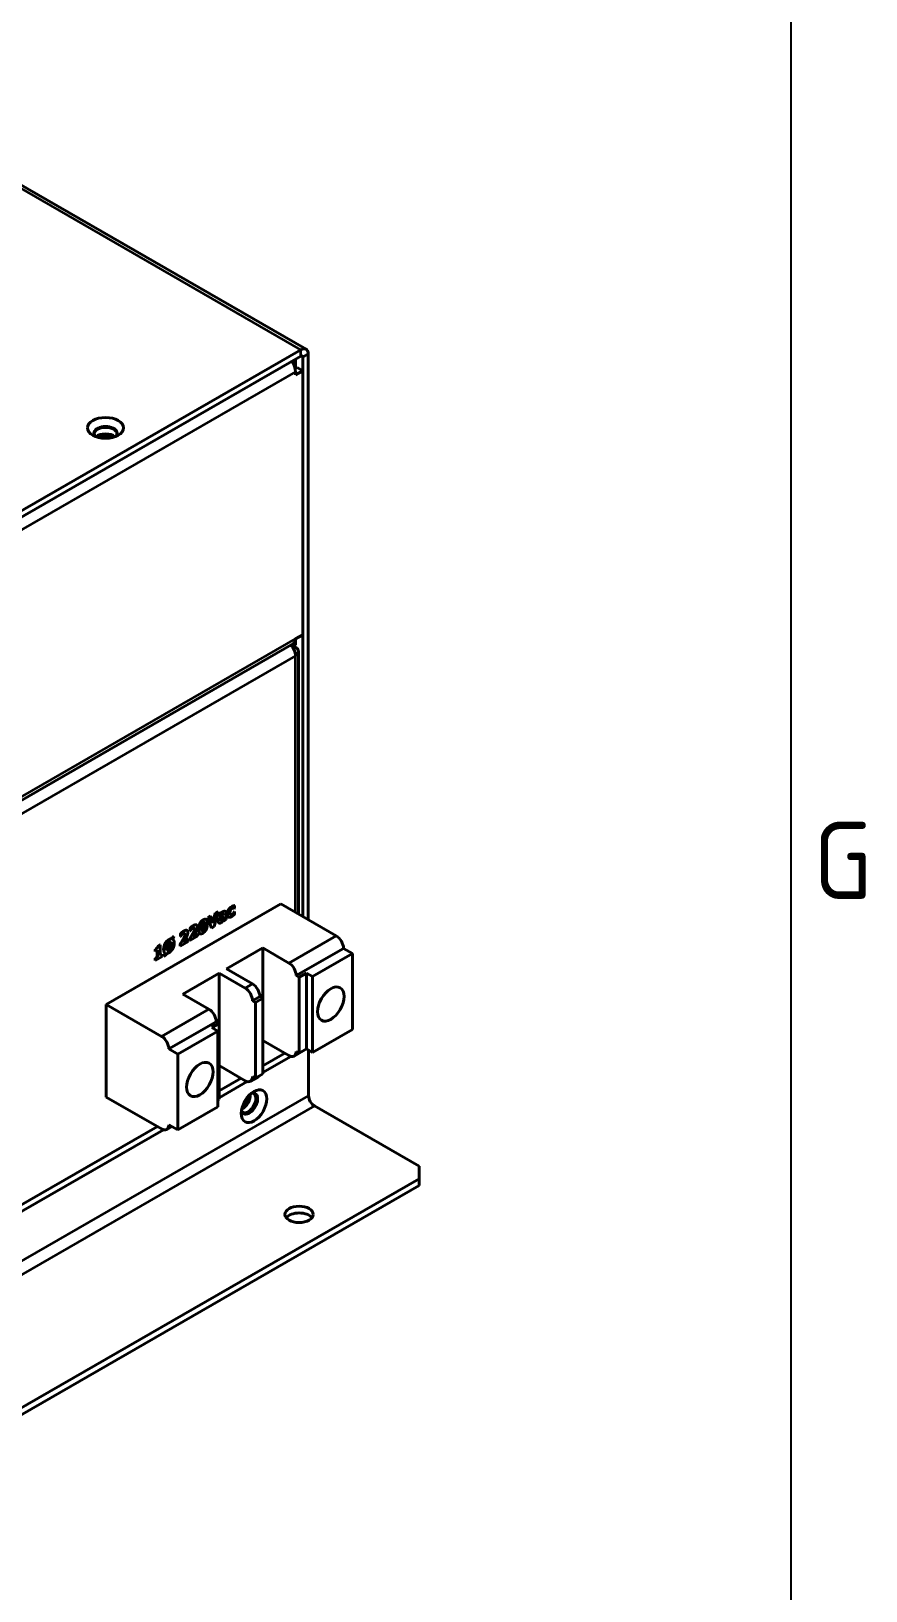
# Model space of a CAD drawing. Header units: millimetres. Extents: x 0 to 1682, y 0 to 1188.
# Drawn here: x 1582.9 to 1647.8, y 908.4 to 1029.7 of the extents above; entities that cross this region are included whole.
import ezdxf

# ---------------------------------------------------------------- set-up
doc = ezdxf.new("R2010")
doc.units = ezdxf.units.MM
doc.header["$LTSCALE"] = 2
doc.layers.get('0').update_dxf_attribs({"color": 3, "lineweight": 25})
for name, color, linetype, lineweight in [('가시적인 것(ISO)', 3, 'Continuous', 40), ('가시적인 좁은 것(ISO)', 3, 'Continuous', 35), ('경계(ISO)', 7, 'Continuous', 25)]:
    doc.layers.add(name, color=color, linetype=linetype, lineweight=lineweight)
doc.styles.add('문자 텍스트_M2B', font='isocp.shx')

# ---------------------------------------------------------------- blocks, each defined once
blk = doc.blocks.new('경계 Default Border')
at = {"layer": '경계(ISO)', "flags": 128}
blk.add_lwpolyline([(20, 20), (20, 574), (821, 574), (821, 20), (20, 20)], dxfattribs=at)
at = {"layer": '경계(ISO)', "color": 2, "insert": (821.878, 481.096), "char_height": 3, "attachment_point": 7, "style": '문자 텍스트_M2B'}
blk.add_mtext('G', dxfattribs=at)

msp = doc.modelspace()

# ---------------------------------------------------------------- linework, layer by layer
at = {"layer": '가시적인 것(ISO)'}
for p, q in [((1604.3142, 1004.9367), (1451.5792, 1092.891)), ((1534.6186, 964.9923), (1603.915, 1004.8975)), ((1603.915, 1004.4069), (1534.6186, 964.5018)), ((1603.4908, 1003.4249), (1603.4908, 1004.1626)), ((1604.0564, 960.8389), (1604.0564, 1004.3249)), ((1604.4807, 960.5946), (1604.4807, 1004.5692)), ((1603.4694, 1003.4126), (1603.6322, 1003.5064)), ((1604.0564, 1003.2621), (1603.4908, 1002.9363)), ((1603.4908, 1002.9363), (1603.4908, 1003.1816)), ((1603.6322, 1003.5064), (1604.0564, 1003.2621)), ((1604.0564, 1003.2621), (1604.0564, 982.7416)), ((1603.3243, 982.0484), (1534.8764, 942.6318)), ((1603.4908, 982.4159), (1604.0564, 982.7416)), ((1603.4908, 982.4134), (1603.4908, 982.4133)), ((1603.4908, 982.4133), (1603.4908, 981.9228)), ((1603.4908, 982.4133), (1603.4908, 982.4133)), ((1603.4908, 981.9228), (1603.2488, 981.7835)), ((1603.4908, 981.7593), (1603.3488, 981.8411)), ((1603.7251, 961.0298), (1603.7251, 981.4336)), ((1588.7829, 953.9981), (1602.3594, 961.8162)), ((1598.7593, 961.4828), (1598.7339, 961.4681)), ((1598.7565, 961.6815), (1598.7593, 961.6799)), ((1598.7593, 961.6799), (1598.7593, 961.4828)), ((1602.3594, 961.8162), (1606.6586, 959.3405)), ((1596.5243, 960.6072), (1596.5272, 960.6055)), ((1596.6647, 960.7576), (1596.8854, 960.8847)), ((1596.6647, 960.7576), (1596.6675, 960.756)), ((1596.9563, 959.9445), (1596.6647, 960.7576)), ((1596.6675, 960.756), (1596.8883, 960.8831)), ((1596.9591, 959.9428), (1596.6675, 960.756)), ((1596.8854, 960.8847), (1596.8883, 960.8831)), ((1596.8883, 960.8831), (1597.0732, 960.3242)), ((1597.0714, 960.3298), (1597.2547, 961.0974)), ((1597.0732, 960.3242), (1597.2575, 961.0957)), ((1597.4728, 961.2197), (1597.1812, 960.0707)), ((1597.2547, 961.0974), (1597.4699, 961.2213)), ((1597.2547, 961.0974), (1597.2575, 961.0957)), ((1597.2575, 961.0957), (1597.4728, 961.2197)), ((1597.4699, 961.2213), (1597.4728, 961.2197)), ((1597.5428, 961.0065), (1597.5456, 961.0049)), ((1597.5428, 960.8276), (1597.5428, 961.0065)), ((1597.5428, 960.8276), (1597.5456, 960.826)), ((1597.5456, 960.826), (1597.5456, 961.0049)), ((1597.5628, 960.8359), (1597.5456, 960.826)), ((1597.5468, 960.3288), (1597.5497, 960.3271)), ((1597.8901, 960.6754), (1597.8901, 960.8253)), ((1597.8901, 960.6754), (1597.8929, 960.6738)), ((1597.8901, 960.4822), (1597.8901, 960.5549)), ((1597.8901, 960.4822), (1597.8929, 960.4806)), ((1597.8914, 960.9688), (1597.8914, 960.9727)), ((1597.8914, 960.9688), (1597.8943, 960.9671)), ((1597.8929, 960.8272), (1597.8929, 960.6738)), ((1598.0909, 960.5946), (1597.8929, 960.4806)), ((1597.8929, 960.4806), (1597.8929, 960.5593)), ((1597.8943, 960.9671), (1597.8943, 960.9711)), ((1598.0338, 961.2412), (1598.0366, 961.2396)), ((1598.0909, 961.0979), (1598.0909, 960.5946)), ((1598.2784, 960.7926), (1598.2813, 960.791)), ((1598.731, 961.2018), (1598.7565, 961.2165)), ((1598.731, 961.2018), (1598.7339, 961.2002)), ((1598.7339, 961.2002), (1598.7593, 961.2148)), ((1598.7565, 961.2165), (1598.7593, 961.2148)), ((1598.7593, 961.2148), (1598.7593, 961.0169)), ((1593.8537, 959.1055), (1593.9122, 959.2409)), ((1593.8537, 959.1055), (1593.8565, 959.1039)), ((1593.8565, 959.1039), (1593.915, 959.2393)), ((1593.9122, 959.2409), (1594.0318, 959.3098)), ((1593.9122, 959.2409), (1593.915, 959.2393)), ((1593.915, 959.2393), (1594.0346, 959.3082)), ((1594.0346, 959.3082), (1593.9377, 959.083)), ((1593.9405, 959.0815), (1593.9433, 959.0799)), ((1594.0318, 959.3098), (1594.0346, 959.3082)), ((1594.5503, 959.4979), (1594.5531, 959.4962)), ((1594.5503, 959.284), (1594.5503, 959.4979)), ((1594.5503, 959.284), (1594.5531, 959.2824)), ((1594.5531, 959.2824), (1594.5531, 959.4962)), ((1594.5696, 959.2919), (1594.5531, 959.2824)), ((1594.7965, 958.8827), (1595.1561, 959.0898)), ((1594.8001, 958.8881), (1595.1533, 959.0915)), ((1595.0498, 959.7566), (1595.0527, 959.755)), ((1595.1533, 959.0915), (1595.1561, 959.0898)), ((1595.1561, 959.0898), (1595.1561, 958.9046)), ((1595.273, 959.1349), (1595.2758, 959.1333)), ((1595.273, 958.9751), (1595.273, 959.1349)), ((1595.8995, 959.3326), (1595.2758, 958.9735)), ((1595.2758, 958.9735), (1595.2758, 959.1333)), ((1595.2936, 959.9259), (1595.2964, 959.9243)), ((1595.2936, 959.7121), (1595.2936, 959.9259)), ((1595.2936, 959.7121), (1595.2964, 959.7104)), ((1595.2964, 959.7104), (1595.2964, 959.9243)), ((1595.3129, 959.7199), (1595.2964, 959.7104)), ((1595.5398, 959.3108), (1595.8995, 959.5179)), ((1595.5435, 959.3161), (1595.8966, 959.5195)), ((1595.7932, 960.1847), (1595.796, 960.1831)), ((1595.8966, 959.5195), (1595.8995, 959.5179)), ((1595.8995, 959.5179), (1595.8995, 959.3326)), ((1596.0787, 959.5081), (1596.0815, 959.5065)), ((1596.9563, 959.9445), (1596.9591, 959.9428)), ((1597.1812, 960.0707), (1596.9591, 959.9428)), ((1592.5713, 958.2692), (1592.5741, 958.2676)), ((1592.5713, 958.1094), (1592.5713, 958.2692)), ((1592.5713, 958.1094), (1592.5741, 958.1078)), ((1592.5741, 958.1078), (1592.5741, 958.2676)), ((1592.7529, 958.2107), (1592.5741, 958.1078)), ((1592.7501, 957.6932), (1592.7501, 958.2091)), ((1592.7529, 957.6916), (1592.7529, 958.2107)), ((1592.7714, 958.518), (1592.957, 958.6249)), ((1592.7714, 958.518), (1592.7742, 958.5164)), ((1592.7742, 958.5164), (1592.9599, 958.6233)), ((1592.957, 958.6249), (1592.9599, 958.6233)), ((1592.9599, 958.6233), (1592.9599, 957.8108)), ((1592.9599, 957.814), (1593.1317, 957.913)), ((1592.9599, 957.8108), (1593.1345, 957.9113)), ((1593.1317, 957.913), (1593.1345, 957.9113)), ((1593.1345, 957.9113), (1593.1345, 957.7404)), ((1593.263, 957.7342), (1593.3689, 957.9804)), ((1593.2659, 957.7326), (1593.3718, 957.9788)), ((1593.3835, 957.8003), (1593.2659, 957.7326)), ((1593.3649, 957.9827), (1593.3677, 957.9811)), ((1593.4515, 957.9579), (1593.3835, 957.8003)), ((1593.4855, 958.2442), (1593.7572, 958.8809)), ((1593.7603, 958.8799), (1593.4873, 958.2401)), ((1593.5478, 958.1819), (1593.8222, 958.8233)), ((1594.5296, 958.7069), (1594.5325, 958.7052)), ((1594.5296, 958.5471), (1594.5296, 958.7069)), ((1594.5296, 958.5471), (1594.5325, 958.5454)), ((1595.1561, 958.9046), (1594.5325, 958.5454)), ((1594.5325, 958.5454), (1594.5325, 958.7052)), ((1595.273, 958.9751), (1595.2758, 958.9735)), ((1600.9452, 958.3958), (1598.1167, 956.767)), ((1600.9452, 958.3958), (1600.9452, 954.4842)), ((1602.9816, 957.223), (1600.9452, 958.3958)), ((1603.5473, 956.2432), (1607.2243, 958.3607)), ((1604.8201, 956.1618), (1607.9314, 957.9535)), ((1607.2243, 958.3607), (1607.9314, 957.9535)), ((1607.9314, 957.9535), (1607.9314, 952.0671)), ((1592.5713, 957.5903), (1592.7501, 957.6932)), ((1592.5713, 957.5903), (1592.5741, 957.5886)), ((1592.5713, 957.4193), (1592.5713, 957.5903)), ((1592.5713, 957.4193), (1592.5741, 957.4177)), ((1593.1345, 957.7404), (1592.5741, 957.4177)), ((1592.5741, 957.5886), (1592.7529, 957.6916)), ((1592.5741, 957.4177), (1592.5741, 957.5886)), ((1592.7501, 957.6932), (1592.7529, 957.6916)), ((1593.263, 957.7342), (1593.2659, 957.7326)), ((1598.1167, 956.767), (1600.1532, 955.5943)), ((1594.7226, 954.8124), (1597.5511, 956.4412)), ((1597.5511, 956.4412), (1599.5875, 955.2685)), ((1597.5511, 956.4412), (1597.5511, 952.5296)), ((1603.5473, 956.2432), (1603.7736, 956.1129)), ((1604.3393, 956.4387), (1603.7736, 956.1129)), ((1603.7736, 956.1129), (1603.7736, 950.2266)), ((1604.8201, 956.1618), (1604.3393, 956.4387)), ((1604.3393, 956.4387), (1604.3393, 950.5524)), ((1604.8201, 950.2755), (1604.8201, 956.1618)), ((1596.7591, 953.6397), (1594.7226, 954.8124)), ((1600.1532, 954.2887), (1600.7189, 954.6145)), ((1600.3795, 954.1584), (1600.1532, 954.2887)), ((1600.9452, 954.4842), (1600.3795, 954.1584)), ((1600.3795, 948.2721), (1600.3795, 954.1584)), ((1600.9452, 954.4842), (1600.7189, 954.6145)), ((1600.9452, 948.5978), (1600.9452, 954.4842)), ((1588.7829, 953.9981), (1593.0821, 951.5223)), ((1588.7829, 946.8036), (1588.7829, 953.9981)), ((1593.6478, 950.5425), (1597.3248, 952.6599)), ((1594.3549, 950.1353), (1597.4662, 951.927)), ((1597.5511, 952.5296), (1596.9854, 952.2039)), ((1596.9854, 952.2039), (1597.4662, 951.927)), ((1597.3248, 952.6599), (1597.5511, 952.5296)), ((1597.4662, 951.927), (1597.4662, 946.0406)), ((1597.5511, 952.5296), (1597.5511, 946.6433)), ((1604.8201, 950.2755), (1607.9314, 952.0671)), ((1593.6478, 950.5425), (1594.3549, 950.1353)), ((1600.9452, 951.2014), (1602.9816, 950.0286)), ((1604.3489, 950.5468), (1603.3809, 949.9894)), ((1603.7736, 950.2266), (1604.3393, 950.5524)), ((1604.3393, 950.5524), (1604.8201, 950.2755)), ((1594.3549, 950.1353), (1594.3549, 944.249)), ((1602.6576, 950.2152), (1600.9452, 949.2291)), ((1603.13, 949.9661), (1600.9452, 948.7079)), ((1603.7736, 950.2266), (1603.5473, 950.3569)), ((1604.509, 950.4546), (1604.509, 946.9014)), ((1599.5875, 948.0741), (1597.5511, 949.2468)), ((1599.2635, 948.2607), (1597.5511, 947.2746)), ((1600.5524, 948.3606), (1599.9868, 948.0349)), ((1600.1532, 948.4024), (1600.3795, 948.2721)), ((1600.3795, 948.2721), (1600.9452, 948.5978)), ((1599.7359, 948.0115), (1597.5511, 946.7534)), ((1593.0821, 944.3279), (1588.7829, 946.8036)), ((1594.3549, 944.249), (1597.4662, 946.0406)), ((1597.4662, 946.5944), (1597.5511, 946.6433)), ((1604.9615, 946.1175), (1613.1074, 941.4266)), ((1592.7581, 944.5145), (1534.4771, 910.9527)), ((1593.8837, 944.5203), (1593.4814, 944.2887)), ((1594.3549, 944.249), (1593.6478, 944.6562)), ((1593.2305, 944.2653), (1534.9297, 910.6921)), ((1613.1074, 941.4266), (1613.1074, 940.4494)), ((1613.1074, 940.4494), (1545.2252, 901.3586)), ((1545.2252, 900.8354), (1613.1074, 939.9261)), ((1613.1074, 940.4494), (1613.1074, 939.9261))]:
    msp.add_line(p, q, dxfattribs=at)
for centre, major_axis, ratio, start_param, end_param in [((1603.915, 1004.2434), (0.3992, 0.6933), 0.57809312, 5.49585344, 7.06664976), ((1602.6422, 1003.6702), (0.5988, -1.0399), 0.57809312, 0.78733187, 1.57353101), ((1603.915, 1004.2434), (0.0998, 0.1733), 0.57809312, 5.49585344, 7.06664976), ((1588.7264, 998.4133), (0.9, 0), 0.5758617, 5.75301712, 9.95494615), ((1588.7264, 998.3316), (-0.9, 0), 0.5758617, 3.22054652, 6.20423144), ((1588.7264, 998.3316), (0.9, 0), 0.5758617, 0.07895387, 3.06263879), ((1588.7264, 997.8411), (-0.9, 0), 0.5758617, 3.74986022, 5.67491774), ((1588.7264, 997.8411), (0.6484, 0), 0.5758617, 0.66473251, 2.47686014), ((1602.9251, 982.7416), (0.3992, -0.6933), 0.57809312, 0, 0.78733187), ((1602.9251, 981.4336), (-0.3992, 0.6933), 0.57809312, 3.92892453, 5.14247126), ((1602.9251, 981.4336), (0.8, 0), 0.5758617, 5.49778714, 7.06858347), ((1606.6586, 958.6864), (0.3992, -0.6933), 0.57809312, 0.78733187, 2.3581282), ((1602.9816, 956.569), (-0.3992, 0.6933), 0.57809312, 3.92892453, 5.49972085), ((1600.1532, 954.9402), (0.3992, -0.6933), 0.57809312, 0.78733187, 2.3581282), ((1599.5875, 954.6145), (0.3992, -0.6933), 0.57809312, 0.78733187, 2.3581282), ((1596.7591, 952.9857), (-0.3992, 0.6933), 0.57809312, 3.92892453, 5.49972085), ((1593.0821, 950.8683), (0.3992, -0.6933), 0.57809312, 0.78733187, 2.3581282), ((1602.9816, 950.6827), (0.3992, -0.6933), 0.57809312, 5.49972085, 7.07051718), ((1599.5875, 948.7281), (0.3992, -0.6933), 0.57809312, 5.49972085, 7.07051718), ((1600.1532, 949.0539), (0.3992, -0.6933), 0.57809312, 0, 0.15485847), ((1599.9128, 946.2969), (-0.4491, -0.7799), 0.57809312, 5.74428656, 9.96367671), ((1599.3895, 946.5982), (0.4192, 0.7279), 0.57809312, 3.80423788, 5.62054008), ((1599.8138, 946.3539), (0.4192, 0.7279), 0.57809312, 2.94344734, 6.48133062), ((1599.3895, 946.5982), (-0.3236, -0.5619), 0.57809312, 0.73602972, 2.40556294), ((1599.8138, 946.3539), (-0.4491, -0.7799), 0.57809312, 0.11000403, 3.03158862), ((1604.9615, 946.6408), (0.3194, -0.5546), 0.57809312, 3.92892453, 5.49972085), ((1593.0821, 944.9819), (0.3992, -0.6933), 0.57809312, 5.49972085, 7.07051718), ((1603.7736, 937.1572), (-1.1, 0), 0.5758617, 3.56734024, 5.85743772)]:
    msp.add_ellipse(centre, major_axis=major_axis, ratio=ratio, start_param=start_param, end_param=end_param, dxfattribs=at)
for centre, major_axis, ratio in [((1588.7264, 998.8221), (-1.4, 0), 0.5758617), ((1606.2343, 954.033), (-0.7286, -1.2652), 0.57809312), ((1596.052, 948.1694), (-0.7286, -1.2652), 0.57809312), ((1600.2664, 946.0933), (-0.6986, -1.2132), 0.57809312), ((1603.7736, 937.6804), (1.1, 0), 0.5758617)]:
    msp.add_ellipse(centre, major_axis=major_axis, ratio=ratio, dxfattribs=at)
for points in [[(1598.2971, 961.386), (1598.3446, 961.4595), (1598.4739, 961.5784), (1598.544, 961.6188)], [(1598.3, 961.3844), (1598.3474, 961.4578), (1598.4767, 961.5768), (1598.5468, 961.6172)], [(1598.5564, 961.4574), (1598.4801, 961.4134), (1598.3962, 961.2419), (1598.3962, 961.1369)], [(1598.544, 961.6188), (1598.5969, 961.6493), (1598.7028, 961.6817), (1598.7565, 961.6815)], [(1598.5468, 961.6172), (1598.5998, 961.6477), (1598.7057, 961.68), (1598.7593, 961.6799)], [(1598.6665, 961.4873), (1598.6445, 961.489), (1598.5901, 961.4768), (1598.5564, 961.4574)], [(1598.7339, 961.4681), (1598.7215, 961.4745), (1598.6871, 961.4865), (1598.6665, 961.4873)], [(1595.975, 959.8699), (1595.975, 960.0003), (1596.0101, 960.205), (1596.05, 960.2947)], [(1595.9779, 959.8683), (1595.9779, 959.9987), (1596.0129, 960.2033), (1596.0528, 960.2931)], [(1596.05, 960.2947), (1596.0899, 960.3829), (1596.2157, 960.5189), (1596.3023, 960.5688)], [(1596.0528, 960.2931), (1596.0927, 960.3812), (1596.2185, 960.5173), (1596.3052, 960.5672)], [(1596.1917, 959.9907), (1596.1917, 960.1735), (1596.244, 960.3507), (1596.3052, 960.3859)], [(1596.3052, 960.5672), (1596.3966, 960.6199), (1596.519, 960.6236), (1596.5582, 960.5801)], [(1596.3052, 960.3859), (1596.3664, 960.4212), (1596.4179, 960.3038), (1596.4179, 960.1217)], [(1596.6318, 960.2449), (1596.6318, 960.1177), (1596.5967, 959.9067), (1596.5575, 959.8197)], [(1596.5582, 960.5801), (1596.5967, 960.5379), (1596.6318, 960.3681), (1596.6318, 960.2449)], [(1597.4892, 960.4636), (1597.4892, 960.5455), (1597.5462, 960.6801), (1597.5999, 960.7404)], [(1597.492, 960.462), (1597.492, 960.5439), (1597.5491, 960.6785), (1597.6027, 960.7388)], [(1597.6894, 960.3435), (1597.6041, 960.2944), (1597.492, 960.3618), (1597.492, 960.462)], [(1597.5428, 961.0065), (1597.5724, 961.0331), (1597.7044, 961.1361), (1597.7718, 961.1749)], [(1597.5456, 961.0049), (1597.5752, 961.0314), (1597.7072, 961.1345), (1597.7746, 961.1733)], [(1597.7375, 960.9889), (1597.7024, 960.9687), (1597.6075, 960.8847), (1597.5628, 960.8359)], [(1597.5999, 960.7404), (1597.6542, 960.8019), (1597.8048, 960.9125), (1597.8914, 960.9688)], [(1597.6027, 960.7388), (1597.657, 960.8003), (1597.8076, 960.9109), (1597.8943, 960.9671)], [(1597.8124, 960.4454), (1597.7856, 960.4148), (1597.7347, 960.3696), (1597.6894, 960.3435)], [(1597.6935, 960.5971), (1597.6935, 960.6321), (1597.7224, 960.6916), (1597.7492, 960.7174)], [(1597.7897, 960.5619), (1597.7423, 960.5346), (1597.6935, 960.5454), (1597.6935, 960.5971)], [(1597.8943, 960.9711), (1597.8943, 961.0323), (1597.8159, 961.0341), (1597.7375, 960.9889)], [(1597.7492, 960.7174), (1597.7794, 960.7476), (1597.842, 960.7923), (1597.8929, 960.8272)], [(1597.7746, 961.1733), (1597.9396, 961.2683), (1598.0909, 961.2282), (1598.0909, 961.0979)], [(1597.7869, 960.5635), (1597.813, 960.5786), (1597.8681, 960.6381), (1597.8901, 960.6754)], [(1597.8929, 960.6738), (1597.8709, 960.6364), (1597.8159, 960.5769), (1597.7897, 960.5619)], [(1597.8929, 960.5593), (1597.8723, 960.5275), (1597.8399, 960.4771), (1597.8124, 960.4454)], [(1597.8914, 960.9727), (1597.8914, 961.0164), (1597.8715, 961.0294)], [(1598.1892, 961.021), (1598.1892, 961.1275), (1598.2469, 961.3094), (1598.2971, 961.386)], [(1598.192, 961.0193), (1598.192, 961.1259), (1598.2498, 961.3078), (1598.3, 961.3844)], [(1598.2931, 960.785), (1598.2456, 960.8061), (1598.192, 960.9207), (1598.192, 961.0193)], [(1598.5523, 960.8404), (1598.4732, 960.7949), (1598.3419, 960.7654), (1598.2931, 960.785)], [(1598.3962, 961.1369), (1598.3962, 961.0256), (1598.4856, 960.9674), (1598.5599, 961.0102)], [(1598.443, 960.9952), (1598.4868, 960.9713), (1598.5571, 961.0118)], [(1598.674, 960.9296), (1598.6452, 960.9034), (1598.5943, 960.8646), (1598.5523, 960.8404)], [(1598.5571, 961.0118), (1598.5949, 961.0336), (1598.6513, 961.0859), (1598.6719, 961.1121)], [(1598.5599, 961.0102), (1598.5977, 961.0319), (1598.6541, 961.0843), (1598.6747, 961.1105)], [(1598.6719, 961.1121), (1598.6918, 961.1371), (1598.7207, 961.1839), (1598.731, 961.2018)], [(1598.7593, 961.0169), (1598.7421, 960.9982), (1598.6974, 960.9502), (1598.674, 960.9296)], [(1598.6747, 961.1105), (1598.6947, 961.1355), (1598.7235, 961.1823), (1598.7339, 961.2002)], [(1593.2417, 958.2959), (1593.2417, 958.532), (1593.4604, 958.933), (1593.6522, 959.0435)], [(1593.2446, 958.2943), (1593.2446, 958.5304), (1593.4632, 958.9314), (1593.6551, 959.0419)], [(1593.6522, 959.0435), (1593.7072, 959.0752), (1593.8083, 959.1064), (1593.8537, 959.1055)], [(1593.6551, 959.0419), (1593.7101, 959.0736), (1593.8112, 959.1048), (1593.8565, 959.1039)], [(1593.9377, 959.0831), (1593.9391, 959.0823), (1593.9405, 959.0815)], [(1593.9377, 959.083), (1593.9996, 959.0503), (1594.0663, 958.8915), (1594.0663, 958.7675)], [(1594.5296, 958.7069), (1594.6087, 958.8255), (1594.7352, 959.0272), (1594.7827, 959.1126)], [(1594.5325, 958.7052), (1594.6115, 958.8239), (1594.7381, 959.0256), (1594.7855, 959.1109)], [(1594.5503, 959.4979), (1594.586, 959.5383), (1594.7387, 959.6676), (1594.8095, 959.7084)], [(1594.5531, 959.4962), (1594.5889, 959.5367), (1594.7415, 959.6659), (1594.8123, 959.7067)], [(1594.6501, 959.3931), (1594.6212, 959.3613), (1594.5799, 959.3058), (1594.5696, 959.2919)], [(1594.7697, 959.4946), (1594.7374, 959.4759), (1594.6796, 959.4244), (1594.6501, 959.3931)], [(1594.9038, 959.4303), (1594.9038, 959.4986), (1594.833, 959.531), (1594.7697, 959.4946)], [(1594.7827, 959.1126), (1594.8453, 959.2241), (1594.901, 959.3715), (1594.901, 959.4319)], [(1594.7855, 959.1109), (1594.8481, 959.2225), (1594.9038, 959.3698), (1594.9038, 959.4303)], [(1594.9664, 959.1499), (1594.9148, 959.0613), (1594.8178, 958.9141), (1594.7965, 958.8827)], [(1594.8123, 959.7067), (1594.9636, 959.7938), (1595.119, 959.7275), (1595.119, 959.5868)], [(1594.901, 959.4319), (1594.901, 959.4948), (1594.8709, 959.5135)], [(1595.119, 959.5868), (1595.119, 959.5001), (1595.0482, 959.2924), (1594.9664, 959.1499)], [(1595.273, 959.1349), (1595.352, 959.2536), (1595.4786, 959.4552), (1595.526, 959.5406)], [(1595.2758, 959.1333), (1595.3549, 959.252), (1595.4814, 959.4536), (1595.5288, 959.539)], [(1595.2936, 959.9259), (1595.3293, 959.9664), (1595.482, 960.0956), (1595.5528, 960.1364)], [(1595.2964, 959.9243), (1595.3322, 959.9648), (1595.4848, 960.094), (1595.5557, 960.1348)], [(1595.3934, 959.8211), (1595.3645, 959.7894), (1595.3232, 959.7338), (1595.3129, 959.7199)], [(1595.513, 959.9226), (1595.4807, 959.904), (1595.4229, 959.8525), (1595.3934, 959.8211)], [(1595.6471, 959.8583), (1595.6471, 959.9267), (1595.5763, 959.959), (1595.513, 959.9226)], [(1595.526, 959.5406), (1595.5886, 959.6522), (1595.6443, 959.7995), (1595.6443, 959.8599)], [(1595.5288, 959.539), (1595.5914, 959.6505), (1595.6471, 959.7979), (1595.6471, 959.8583)], [(1595.7097, 959.5779), (1595.6581, 959.4894), (1595.5612, 959.3421), (1595.5398, 959.3108)], [(1595.5557, 960.1348), (1595.7069, 960.2219), (1595.8623, 960.1556), (1595.8623, 960.0148)], [(1595.6443, 959.8599), (1595.6443, 959.9229), (1595.6143, 959.9416)], [(1595.8623, 960.0148), (1595.8623, 959.9282), (1595.7915, 959.7204), (1595.7097, 959.5779)], [(1596.0493, 959.5319), (1596.0101, 959.5737), (1595.975, 959.7427), (1595.975, 959.8699)], [(1596.0521, 959.5303), (1596.0129, 959.5721), (1595.9779, 959.7411), (1595.9779, 959.8683)], [(1596.0787, 959.5081), (1596.0627, 959.5173), (1596.0493, 959.5319)], [(1596.3052, 959.5456), (1596.2151, 959.4937), (1596.0913, 959.4876), (1596.0521, 959.5303)], [(1596.3052, 959.7269), (1596.244, 959.6916), (1596.1917, 959.811), (1596.1917, 959.9907)], [(1596.242, 959.7201), (1596.266, 959.7075), (1596.3023, 959.7285)], [(1596.3023, 959.7285), (1596.3628, 959.7633), (1596.4151, 959.9429), (1596.4151, 960.1234)], [(1596.4179, 960.1217), (1596.4179, 959.9413), (1596.3657, 959.7617), (1596.3052, 959.7269)], [(1596.5575, 959.8197), (1596.519, 959.7339), (1596.3946, 959.5971), (1596.3052, 959.5456)], [(1592.5713, 958.2692), (1592.6105, 958.2918), (1592.6882, 958.3484), (1592.7116, 958.3746)], [(1592.5741, 958.2676), (1592.6133, 958.2901), (1592.691, 958.3468), (1592.7144, 958.373)], [(1592.7116, 958.3746), (1592.7384, 958.406), (1592.7686, 958.4767), (1592.7714, 958.518)], [(1592.7144, 958.373), (1592.7412, 958.4043), (1592.7715, 958.475), (1592.7742, 958.5164)], [(1593.3718, 957.9788), (1593.3113, 958.0115), (1593.2446, 958.1703), (1593.2446, 958.2943)], [(1593.6551, 958.0195), (1593.5994, 957.9874), (1593.4948, 957.9559), (1593.4515, 957.9579)], [(1593.4605, 958.4186), (1593.4605, 958.5069), (1593.4935, 958.6531), (1593.521, 958.7079)], [(1593.4873, 958.2401), (1593.4742, 958.2699), (1593.4605, 958.359), (1593.4605, 958.4186)], [(1593.521, 958.7079), (1593.5505, 958.7671), (1593.6159, 958.8373), (1593.6558, 958.8602)], [(1593.6558, 958.2012), (1593.6255, 958.1837), (1593.5725, 958.1739), (1593.5478, 958.1819)], [(1593.6529, 958.2028), (1593.6907, 958.2246), (1593.7636, 958.3071), (1593.7891, 958.3599)], [(1593.9611, 958.3372), (1593.906, 958.2356), (1593.752, 958.0753), (1593.6551, 958.0195)], [(1593.6558, 958.8602), (1593.6826, 958.8757), (1593.7383, 958.8879), (1593.7603, 958.8799)], [(1593.7919, 958.3583), (1593.7665, 958.3055), (1593.6936, 958.2229), (1593.6558, 958.2012)], [(1593.7891, 958.3599), (1593.8159, 958.4175), (1593.8475, 958.5557), (1593.8475, 958.6448)], [(1593.8503, 958.6432), (1593.8503, 958.5541), (1593.8187, 958.4158), (1593.7919, 958.3583)], [(1593.8222, 958.8233), (1593.8352, 958.7974), (1593.8503, 958.6972), (1593.8503, 958.6432)], [(1594.0663, 958.7675), (1594.0663, 958.6562), (1594.0133, 958.4349), (1593.9611, 958.3372)]]:
    msp.add_open_spline(points, degree=2, dxfattribs=at)
for points, knots in [([(1595.5528, 960.1364), (1595.7041, 960.2235), (1595.7877, 960.1878), (1595.7932, 960.1847)], [0, 0, 0, 1, 1.07602597, 1.07602597, 1.07602597]), ([(1596.3023, 960.5688), (1596.3938, 960.6215), (1596.4942, 960.6245), (1596.5243, 960.6072)], [0, 0, 0, 1, 1.6402129, 1.6402129, 1.6402129]), ([(1596.4151, 960.1234), (1596.4151, 960.3054), (1596.3799, 960.3856), (1596.3657, 960.3945)], [0, 0, 0, 1, 1.36551661, 1.36551661, 1.36551661]), ([(1597.5468, 960.3288), (1597.546, 960.3292), (1597.4892, 960.3634), (1597.4892, 960.4636)], [0.98552222, 0.98552222, 0.98552222, 1, 2, 2, 2]), ([(1597.71, 960.5434), (1597.7124, 960.5422), (1597.7395, 960.5362), (1597.7869, 960.5635)], [0.89061619, 0.89061619, 0.89061619, 1, 2, 2, 2]), ([(1597.7718, 961.1749), (1597.9368, 961.27), (1598.024, 961.2469), (1598.0338, 961.2412)], [0, 0, 0, 1, 1.15278493, 1.15278493, 1.15278493]), ([(1598.2784, 960.7926), (1598.2394, 960.8151), (1598.1892, 960.9224), (1598.1892, 961.021)], [0.12807428, 0.12807428, 0.12807428, 1, 2, 2, 2]), ([(1594.8095, 959.7084), (1594.9608, 959.7955), (1595.0444, 959.7598), (1595.0498, 959.7566)], [0, 0, 0, 1, 1.07602597, 1.07602597, 1.07602597]), ([(1593.3649, 957.9827), (1593.3073, 958.0158), (1593.2417, 958.1719), (1593.2417, 958.2959)], [0.03395542, 0.03395542, 0.03395542, 1, 2, 2, 2]), ([(1593.5481, 958.1826), (1593.5714, 958.1759), (1593.6227, 958.1854), (1593.6529, 958.2028)], [0.06281624, 0.06281624, 0.06281624, 1, 2, 2, 2]), ([(1593.8475, 958.6448), (1593.8475, 958.6988), (1593.8329, 958.7954), (1593.8212, 958.821)], [0, 0, 0, 1, 1.92748554, 1.92748554, 1.92748554])]:
    msp.add_open_spline(points, degree=2, knots=knots, dxfattribs=at)
at = {"layer": '가시적인 좁은 것(ISO)'}
for p, q in [((1603.915, 1004.8975), (1451.18, 1092.8517)), ((1604.0564, 1004.3249), (1603.9145, 1004.4066)), ((1603.915, 1004.4069), (1603.915, 1004.8975)), ((1604.4807, 1004.5692), (1604.0564, 1004.3249)), ((1603.4908, 1003.1816), (1535.0428, 963.765)), ((1535.0428, 942.9993), (1603.4908, 982.4159)), ((1603.4908, 981.1078), (1535.0428, 941.6913)), ((1603.3258, 981.6643), (1603.4908, 981.7593)), ((1603.4908, 961.1647), (1603.4908, 981.1078)), ((1598.544, 961.6188), (1598.5468, 961.6172)), ((1596.05, 960.2947), (1596.0528, 960.2931)), ((1596.3023, 960.5688), (1596.3052, 960.5672)), ((1597.4892, 960.4636), (1597.492, 960.462)), ((1597.5999, 960.7404), (1597.6027, 960.7388)), ((1597.7718, 961.1749), (1597.7746, 961.1733)), ((1597.7869, 960.5635), (1597.7897, 960.5619)), ((1597.8914, 960.9727), (1597.8943, 960.9711)), ((1598.1892, 961.021), (1598.192, 961.0193)), ((1598.2971, 961.386), (1598.3, 961.3844)), ((1598.5571, 961.0118), (1598.5599, 961.0102)), ((1598.6719, 961.1121), (1598.6747, 961.1105)), ((1593.6522, 959.0435), (1593.6551, 959.0419)), ((1594.7827, 959.1126), (1594.7855, 959.1109)), ((1594.8095, 959.7084), (1594.8123, 959.7067)), ((1594.901, 959.4319), (1594.9038, 959.4303)), ((1595.526, 959.5406), (1595.5288, 959.539)), ((1595.5528, 960.1364), (1595.5557, 960.1348)), ((1595.6443, 959.8599), (1595.6471, 959.8583)), ((1595.975, 959.8699), (1595.9779, 959.8683)), ((1596.0493, 959.5319), (1596.0521, 959.5303)), ((1596.3023, 959.7285), (1596.3052, 959.7269)), ((1596.4151, 960.1234), (1596.4179, 960.1217)), ((1602.9816, 957.223), (1606.6586, 959.3405)), ((1592.7116, 958.3746), (1592.7144, 958.373)), ((1593.2417, 958.2959), (1593.2446, 958.2943)), ((1593.6529, 958.2028), (1593.6558, 958.2012)), ((1593.7891, 958.3599), (1593.7919, 958.3583)), ((1593.8475, 958.6448), (1593.8503, 958.6432)), ((1599.5875, 955.2685), (1600.1532, 955.5943)), ((1593.0821, 951.5223), (1596.7591, 953.6397)), ((1534.9297, 906.8333), (1604.509, 946.9014)), ((1604.9615, 946.1175), (1535.3822, 906.0495))]:
    msp.add_line(p, q, dxfattribs=at)

# ---------------------------------------------------------------- block references
at = {"xscale": 2, "yscale": 2, "zscale": 2}
msp.add_blockref('경계 Default Border', (0, 0), dxfattribs=at)

doc.saveas('drawing.dxf')
